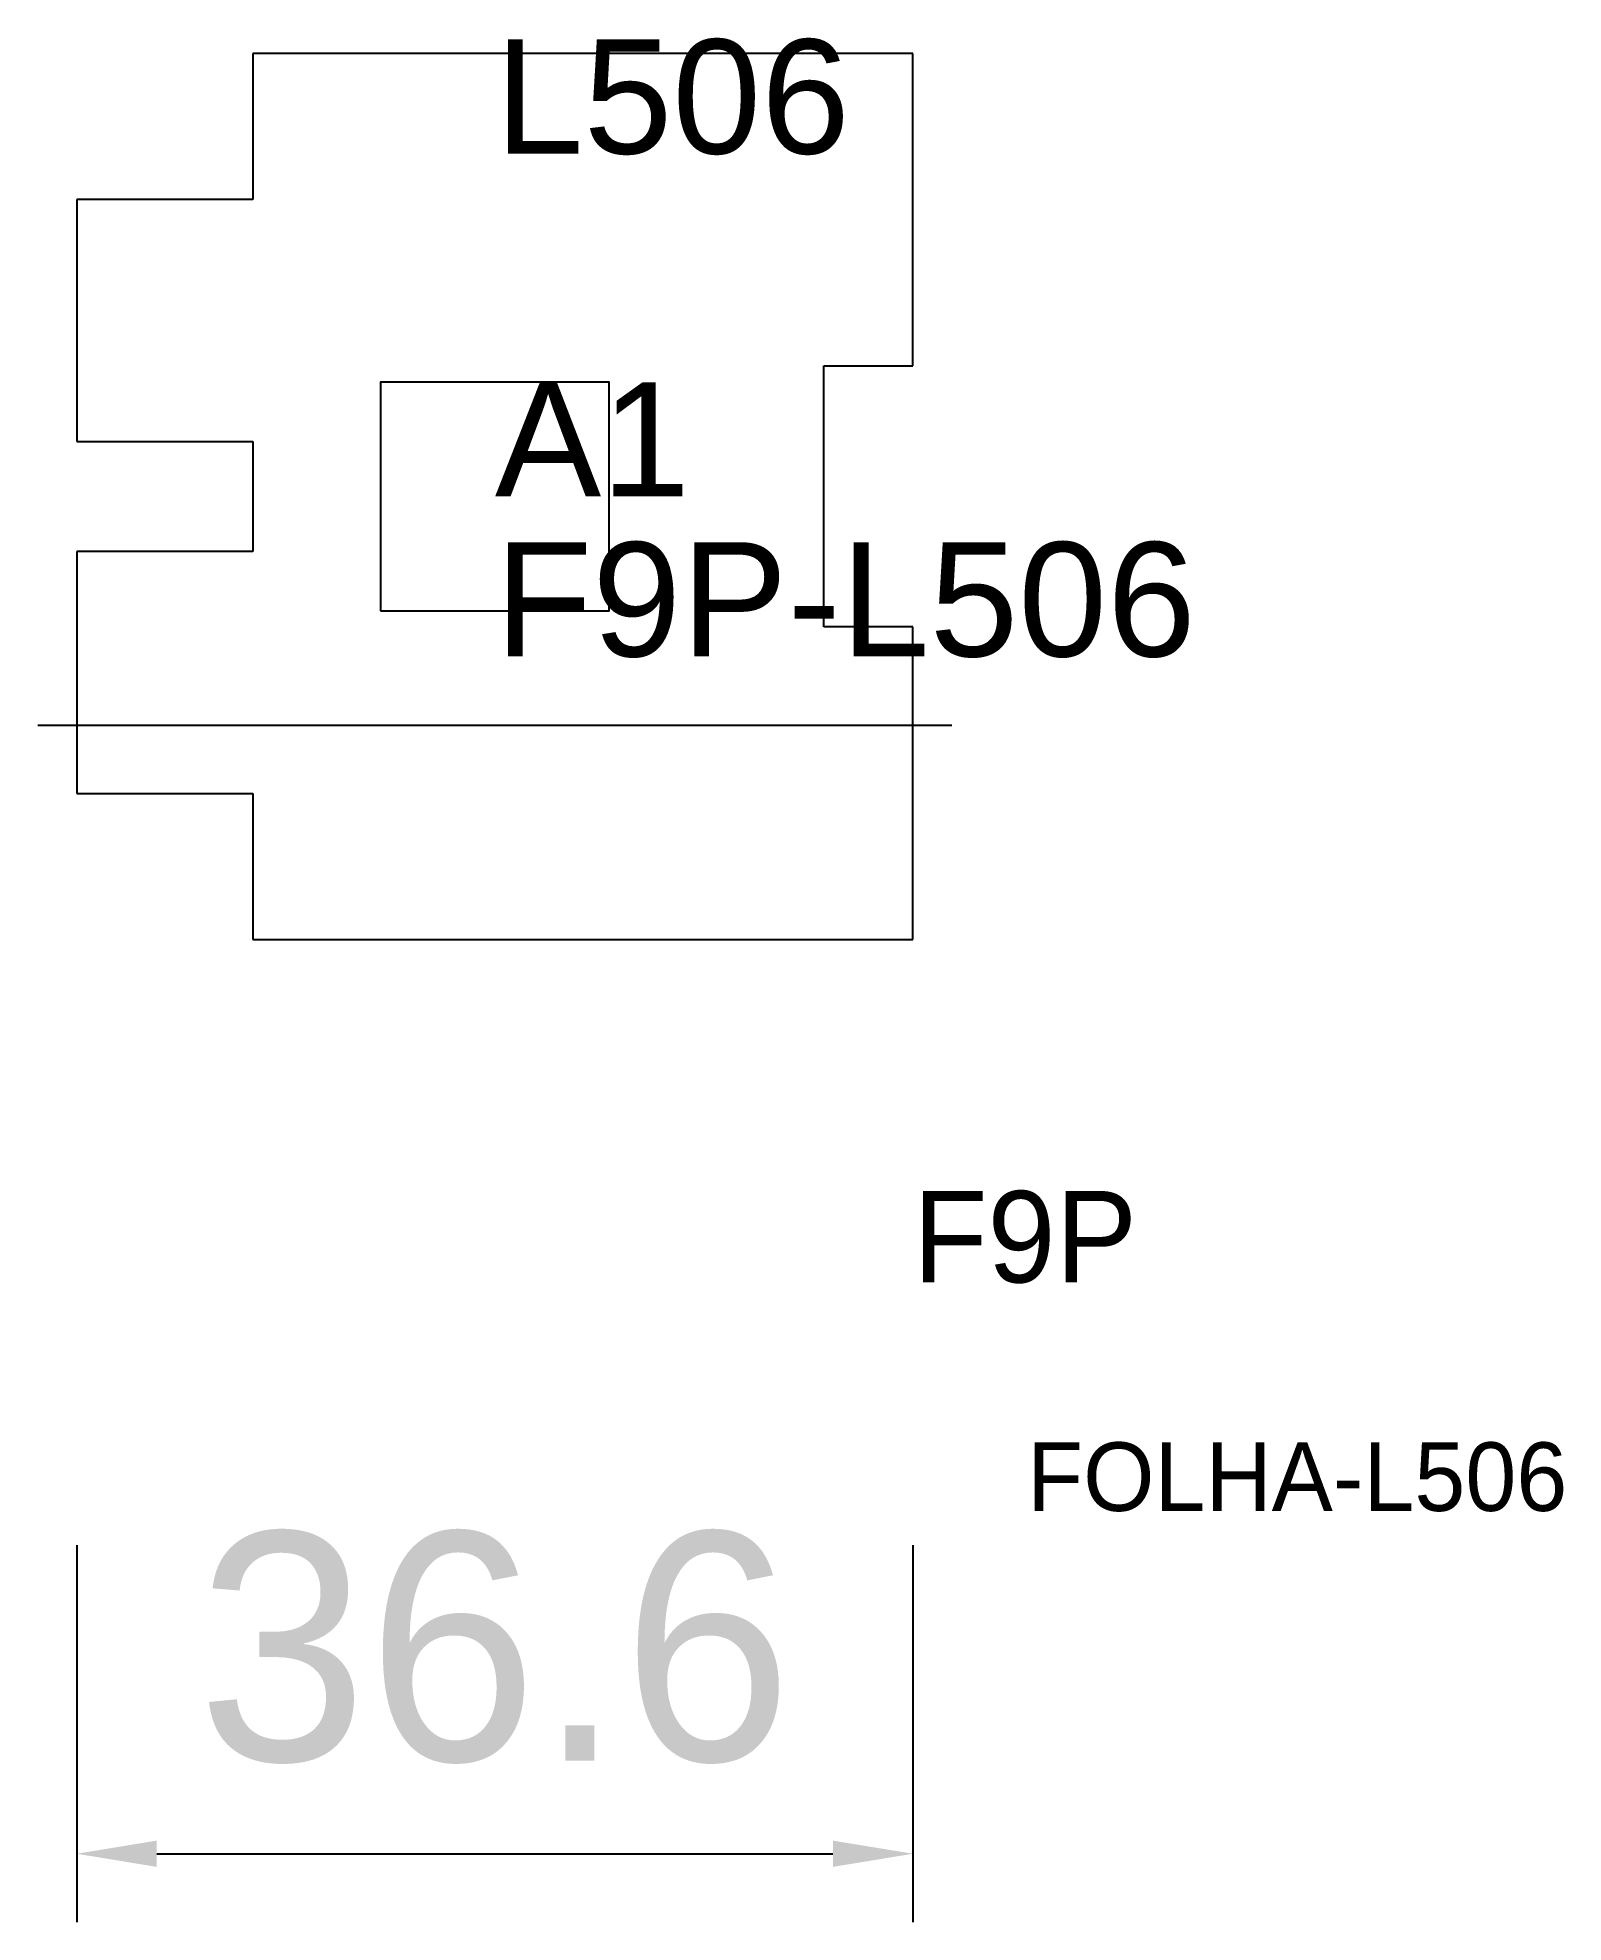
# Model space of a CAD drawing. Header units: metres. Extents: x 220.5 to 287.2, y 119.7 to 202.2.
import ezdxf

# ---------------------------------------------------------------- set-up
doc = ezdxf.new("R2010")
doc.units = ezdxf.units.M
for name, color, linetype in [('3', 3, 'CONTINUOUS'), ('AUX00', 7, 'CONTINUOUS'), ('COTA', 241, 'CONTINUOUS'), ('FOLHA', 255, 'CONTINUOUS'), ('Hachura', 251, 'CONTINUOUS'), ('NOMENCLATURA', 7, 'CONTINUOUS'), ('Nível', 160, 'CONTINUOUS'), ('Painéis', 200, 'CONTINUOUS'), ('Pilares', 5, 'CONTINUOUS'), ('SARR_2.2x7', 40, 'CONTINUOUS')]:
    doc.layers.add(name, color=color, linetype=linetype)
doc.styles.add('ARIAL', font='Arial.ttf')
doc.styles.add('STR_STANDARD', font='arial.ttf')
doc.dimstyles.new('EZ DXF', dxfattribs={"dimtxt": 10, "dimasz": 3.5, "dimexe": 3, "dimexo": 1.5, "dimgap": 1, "dimtad": 1, "dimdec": 1, "dimdsep": 46, "dimcen": 2.5, "dimazin": 3, "dimtfac": 1, "dimtmove": 0, "dimatfit": 3})

msp = doc.modelspace()

# ---------------------------------------------------------------- hatches: boundary and pattern name
at = {"layer": 'Hachura'}
h = msp.add_hatch(dxfattribs=at)
h.set_pattern_fill('ANSI31', scale=50)
h.paths.add_polyline_path([(258.78, 162.72), (258.78, 169.12), (258.78, 176.4), (254.88, 176.4), (254.88, 187.82), (258.78, 187.82), (258.78, 195.1), (258.78, 201.5), (229.9, 201.5), (229.9, 195.1), (222.2, 195.1), (222.2, 184.52), (229.9, 184.52), (229.9, 179.7), (222.2, 179.7), (222.2, 169.12), (229.9, 169.12), (229.9, 162.72)])
h = msp.add_hatch(dxfattribs=at)
h.set_pattern_fill('ANSI31', scale=50)
h.paths.add_polyline_path([(258.78, 162.72), (258.78, 169.12), (258.78, 176.4), (254.88, 176.4), (254.88, 187.82), (258.78, 187.82), (258.78, 195.1), (258.78, 201.5), (229.9, 201.5), (229.9, 195.1), (222.2, 195.1), (222.2, 184.52), (229.9, 184.52), (229.9, 179.7), (222.2, 179.7), (222.2, 169.12), (229.9, 169.12), (229.9, 162.72)])

# ---------------------------------------------------------------- linework, layer by layer
at = {"layer": 'Painéis', "color": 200}
for p, q in [((258.78, 201.5), (229.9, 201.5)), ((229.9, 201.5), (229.9, 195.1)), ((258.78, 201.5), (229.9, 201.5)), ((229.9, 201.5), (229.9, 195.1)), ((258.78, 195.1), (258.78, 201.5)), ((258.78, 195.1), (258.78, 201.5)), ((229.9, 195.1), (222.2, 195.1)), ((222.2, 195.1), (222.2, 184.52)), ((229.9, 195.1), (222.2, 195.1)), ((222.2, 195.1), (222.2, 184.52)), ((258.78, 187.82), (258.78, 195.1)), ((258.78, 187.82), (258.78, 195.1)), ((254.88, 176.4), (254.88, 187.82)), ((254.88, 187.82), (258.78, 187.82)), ((254.88, 176.4), (254.88, 187.82)), ((254.88, 187.82), (258.78, 187.82)), ((222.2, 184.52), (229.9, 184.52)), ((222.2, 184.52), (229.9, 184.52)), ((229.9, 184.52), (229.9, 179.7)), ((229.9, 184.52), (229.9, 179.7)), ((229.9, 179.7), (222.2, 179.7)), ((222.2, 179.7), (222.2, 169.12)), ((229.9, 179.7), (222.2, 179.7)), ((222.2, 179.7), (222.2, 169.12)), ((258.78, 176.4), (254.88, 176.4)), ((258.78, 176.4), (254.88, 176.4)), ((258.78, 169.12), (258.78, 176.4)), ((258.78, 169.12), (258.78, 176.4)), ((222.2, 169.12), (229.9, 169.12)), ((222.2, 169.12), (229.9, 169.12)), ((229.9, 169.12), (229.9, 162.72)), ((229.9, 169.12), (229.9, 162.72)), ((258.78, 162.72), (258.78, 169.12)), ((258.78, 162.72), (258.78, 169.12)), ((229.9, 162.72), (258.78, 162.72)), ((229.9, 162.72), (258.78, 162.72))]:
    msp.add_line(p, q, dxfattribs=at)
at = {"layer": 'Pilares'}
msp.add_lwpolyline([(235.49, 177.11), (245.49, 177.11), (245.49, 187.11), (235.49, 187.11)], close=True, dxfattribs=at)
msp.add_lwpolyline([(235.49, 177.11), (245.49, 177.11), (245.49, 187.11), (235.49, 187.11)], close=True, dxfattribs=at)
at = {"layer": 'SARR_2.2x7'}
msp.add_line((220.49, 172.11), (260.49, 172.11), dxfattribs=at)
msp.add_line((220.49, 172.11), (260.49, 172.11), dxfattribs=at)

# ---------------------------------------------------------------- texts
at = {"layer": '3', "style": 'STR_STANDARD'}
msp.add_text('A1', height=5, dxfattribs=at).set_placement((240.49, 182.11))
msp.add_text('A1', height=5, dxfattribs=at).set_placement((240.49, 182.11))
at = {"layer": 'AUX00', "style": 'STR_STANDARD'}
msp.add_text('F9P-L506', height=5, dxfattribs=at).set_placement((240.49, 175.11))
msp.add_text('F9P-L506', height=5, dxfattribs=at).set_placement((240.49, 175.11))
at = {"layer": 'FOLHA'}
msp.add_text('FOLHA-L506', height=3, dxfattribs=at).set_placement((263.78, 137.72))
msp.add_text('FOLHA-L506', height=3, dxfattribs=at).set_placement((263.78, 137.72))
at = {"layer": 'NOMENCLATURA', "insert": (240.49, 202.11), "char_height": 5, "attachment_point": 1, "style": 'ARIAL'}
msp.add_mtext('L506', dxfattribs=at)
msp.add_mtext('L506', dxfattribs=at)
at = {"layer": 'Nível'}
msp.add_text('F9P', height=4, dxfattribs=at).set_placement((258.78, 147.72))
msp.add_text('F9P', height=4, dxfattribs=at).set_placement((258.78, 147.72))

# ---------------------------------------------------------------- dimensions: what is measured, and where the dimension line sits
at = {"layer": 'COTA'}
msp.add_linear_dim(base=(222.2, 122.72), p1=(222.2, 137.72), p2=(258.78, 137.72), dimstyle='EZ DXF', dxfattribs=at).render()
msp.add_linear_dim(base=(222.2, 122.72), p1=(222.2, 137.72), p2=(258.78, 137.72), dimstyle='EZ DXF', dxfattribs=at).render()

doc.saveas('drawing.dxf')
